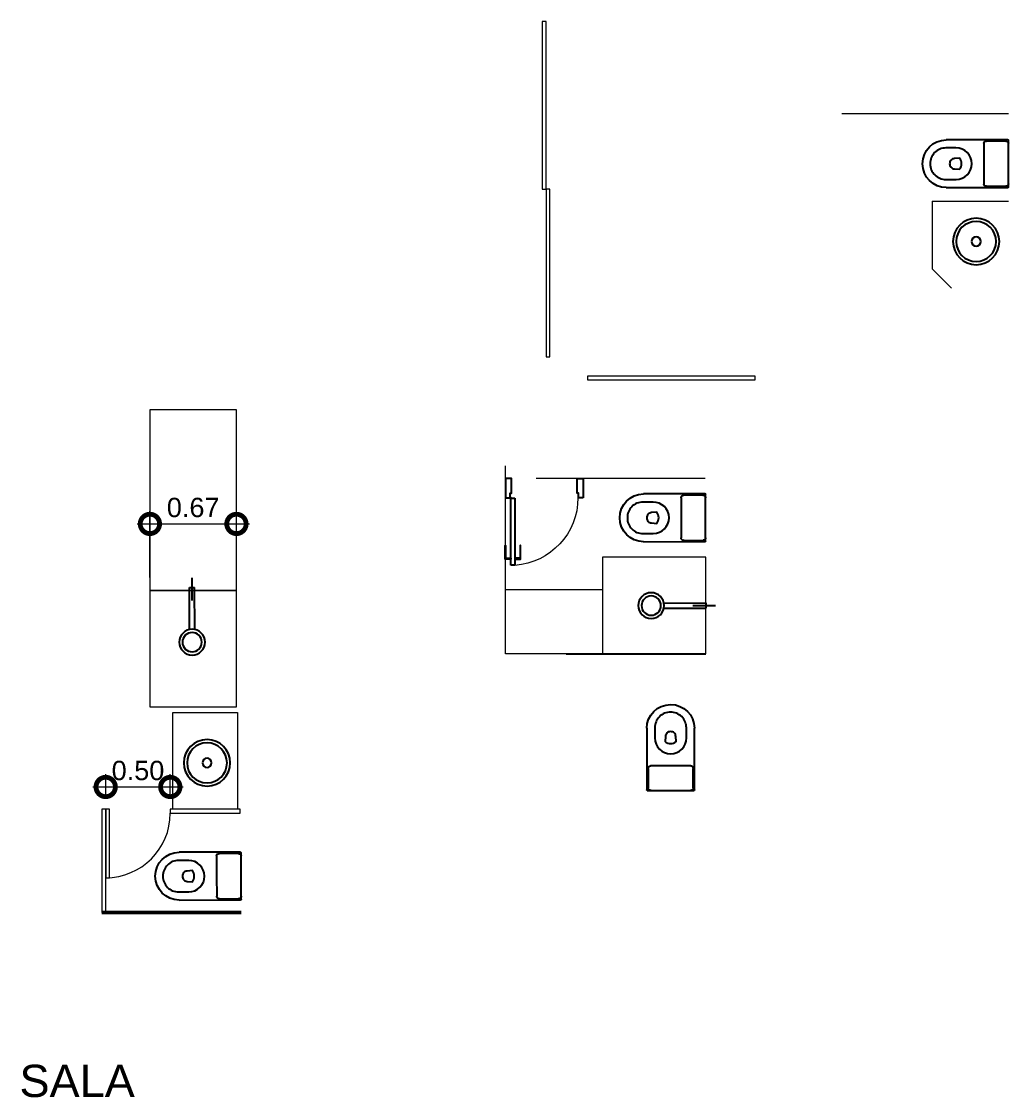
# Model space of a CAD drawing. Header units: millimetres. Extents: x -4763 to 645, y -25 to 217.
# Drawn here: x -13.04 to -5.4, y 27.41 to 35.75 of the extents above; entities that cross this region are included whole.
import ezdxf

# ---------------------------------------------------------------- set-up
doc = ezdxf.new("R2010")
doc.units = ezdxf.units.MM
doc.header["$LTSCALE"] = 0.5
doc.header["$PDMODE"] = 3
doc.linetypes.add('HIDDEN2', pattern=[4.7625, 3.175, -1.5875])
for name, color, linetype, lineweight in [('A-TRACEJADO', 251, 'HIDDEN2', 18), ('Alvenaria-alta', 5, 'Continuous', 50), ('ARQ cota externa', 1, 'Continuous', 15), ('ARQ Esquadrias 1', 1, 'Continuous', 13), ('ARQ Mobiliario', 34, 'Continuous', 13)]:
    doc.layers.add(name, color=color, linetype=linetype, lineweight=lineweight)
for name, color, linetype in [('ARQ escada', 2, 'Continuous'), ('ARQ TEXTO 02', 3, 'Continuous'), ('BANHO', 2, 'Continuous'), ('DETALHE', 2, 'Continuous'), ('PENA1', 1, 'Continuous')]:
    doc.layers.add(name, color=color, linetype=linetype)
doc.styles.add('arial 015', font='arial.ttf', dxfattribs={"height": 0.15})
doc.styles.add('ARIAL 25', font='arial.ttf', dxfattribs={"height": 0.25})
doc.dimstyles.new('cota externa', dxfattribs={"dimtxt": 0.15, "dimasz": 0.3, "dimexe": 0.1, "dimexo": 0.1, "dimgap": 0.05, "dimtad": 1, "dimzin": 1, "dimdsep": 46, "dimtxsty": 'arial 015', "dimblk": 'DOTSMALL', "dimcen": 0, "dimdle": 0.1, "dimclrd": 256, "dimclre": 256, "dimclrt": 256, "dimaunit": 1, "dimadec": 3, "dimazin": 0, "dimtfac": 1, "dimtmove": 1, "dimatfit": 3, "dimfxl": 1, "dimlwd": -1, "dimlwe": -1, "dimarcsym": 0})

# ---------------------------------------------------------------- blocks, each defined once
blk = doc.blocks.new('DVCAP02')
for p, q in [((-185, -496), (-185, -19.4)), ((-181.7, -15), (-172.5, -15)), ((-175, -185), (-175, -35)), ((-172.5, -15), (0, -15)), ((0, -15), (172.9, -15)), ((172.9, -15), (181.7, -15)), ((175, -35), (175, -185)), ((185, -18.8), (185, -496)), ((0, -205), (-155, -205)), ((155, -205), (0, -205))]:
    blk.add_line(p, q)
for points in [[(0, -621, -0.418544), (-122, -500), (-122, -421, -0.411864), (0, -298, -0.411864), (122, -421), (122, -500, -0.418544)], [(0, -470, -0.428571), (-40, -433), (-43, -393, -0.16754), (0, -378, -0.16754), (43, -393), (40, -433, -0.428571)]]:
    blk.add_lwpolyline(points, format="xyb", close=True)
for centre, radius, start, end in [((-180.8, -19.1), 4.22, 102.6383, 184.46392), ((-155.7, -34.3), 19.3, 87.83751, 182.16249), ((155.7, -34.3), 19.3, 357.83751, 92.16249), ((180.8, -19.1), 4.22, 4.46392, 77.3617), ((-155.8, -185.8), 19.2, 177.632, 272.368), ((155.8, -185.8), 19.2, 267.632, 2.368), ((0, -495), 185, 180.31097, 269.99958), ((0, -495), 185, 270.00042, 359.68903)]:
    blk.add_arc(centre, radius, start, end)
blk = doc.blocks.new('CHUV-S')
at = {"layer": 'BANHO'}
for p, q in [((-0.1, -1.621), (-0.1, 0)), ((-0.1, -1.621), (-0.1, 0)), ((-0.1, -1.621), (-0.1, 0)), ((0.1, 0), (-0.1, 0)), ((0.1, -1.621), (0.1, 0))]:
    blk.add_line(p, q, dxfattribs=at)
at = {"layer": 'BANHO', "color": 155}
blk.add_line((0, -0.5), (0, 0.376), dxfattribs=at)
at = {"layer": 'BANHO'}
blk.add_circle((0, -2.111), 0.5, dxfattribs=at)
at = {"layer": 'BANHO', "color": 155}
blk.add_circle((0, -2.111), 0.375, dxfattribs=at)
blk = doc.blocks.new('DCUNP02')
for radius in [180, 155, 35.5]:
    blk.add_circle((0, -265), radius)
blk = doc.blocks.new('P60E')
at = {"layer": 'A-TRACEJADO'}
blk.add_arc((0.035, 0.15), 0.5254, 0, 85.93371, dxfattribs=at)
at = {"layer": 'DETALHE', "color": 2}
for p, q in [((0.0414, 0.673), (0.0414, 0.1527)), ((0.0723, 0.673), (0.0414, 0.673)), ((0.0723, 0.1527), (0.0723, 0.673)), ((0.0414, 0.1527), (0.0723, 0.1527))]:
    blk.add_line(p, q, dxfattribs=at)
at = {"layer": 'DETALHE', "color": 1}
for points in [[(0.0414, 0.6271), (-0.0028, 0.6271), (-0.0028, 0.519), (0.0005, 0.519), (0.0005, 0.6191), (0.0414, 0.6191)], [(0.0723, 0.6271), (0.1165, 0.6271), (0.1165, 0.519), (0.1132, 0.519), (0.1132, 0.6191), (0.0723, 0.6191)]]:
    blk.add_lwpolyline(points, close=True, dxfattribs=at)
at = {"layer": 'DETALHE', "color": 2}
for points in [[(0, 0.15), (0.035, 0.15), (0.035, 0.115), (0.045, 0.115), (0.045, 0), (0, 0)], [(0.6, 0.15), (0.565, 0.15), (0.565, 0.115), (0.555, 0.115), (0.555, 0), (0.6, 0)]]:
    blk.add_lwpolyline(points, close=True, dxfattribs=at)
blk.add_circle((0.0383, 0.15), 0.00326, dxfattribs=at)
blk = doc.blocks.new('_DotSmall')
at = {"color": 0, "linetype": 'ByBlock', "lineweight": 0, "const_width": 0.5}
blk.add_lwpolyline([(-0.0625, 0, 1), (0.0625, 0, 1)], format="xyb", close=True, dxfattribs=at)
blk = doc.blocks.new('*D53')
at = {"layer": 'ARQ cota externa', "transparency": 16777216}
for p, q in [((-12.0454, 31.4393), (-12.0454, 31.9551)), ((-11.3755, 31.4393), (-11.3755, 31.9551)), ((-12.1454, 31.8551), (-11.2755, 31.8551))]:
    blk.add_line(p, q, dxfattribs=at)
at = {"layer": 'DEFPOINTS', "color": 0, "transparency": 16777216}
for p in [(-11.3755, 31.8551), (-12.0454, 31.3393), (-11.3755, 31.3393)]:
    blk.add_point(p, dxfattribs=at)
at = {"layer": 'ARQ cota externa', "transparency": 16777216, "xscale": 0.3, "yscale": 0.3, "zscale": 0.3, "rotation": 180}
blk.add_blockref('_DotSmall', (-12.0454, 31.8551), dxfattribs=at)
at = {"layer": 'ARQ cota externa', "transparency": 16777216, "xscale": 0.3, "yscale": 0.3, "zscale": 0.3}
blk.add_blockref('_DotSmall', (-11.3755, 31.8551), dxfattribs=at)
at = {"layer": 'ARQ cota externa', "transparency": 16777216, "insert": (-11.7105, 31.9816), "char_height": 0.15, "attachment_point": 5, "style": 'arial 015'}
blk.add_mtext('0.67', dxfattribs=at)
blk = doc.blocks.new('*D54')
at = {"layer": 'ARQ cota externa', "transparency": 16777216}
for p, q in [((-12.3878, 29.745), (-12.3878, 29.918)), ((-11.8878, 29.745), (-11.8878, 29.918)), ((-12.4878, 29.818), (-11.7878, 29.818))]:
    blk.add_line(p, q, dxfattribs=at)
at = {"layer": 'DEFPOINTS', "color": 0, "transparency": 16777216}
for p in [(-11.8878, 29.818), (-12.3878, 29.645), (-11.8878, 29.645)]:
    blk.add_point(p, dxfattribs=at)
at = {"layer": 'ARQ cota externa', "transparency": 16777216, "xscale": 0.3, "yscale": 0.3, "zscale": 0.3, "rotation": 180}
blk.add_blockref('_DotSmall', (-12.3878, 29.818), dxfattribs=at)
at = {"layer": 'ARQ cota externa', "transparency": 16777216, "xscale": 0.3, "yscale": 0.3, "zscale": 0.3}
blk.add_blockref('_DotSmall', (-11.8878, 29.818), dxfattribs=at)
at = {"layer": 'ARQ cota externa', "transparency": 16777216, "insert": (-12.1378, 29.9446), "char_height": 0.15, "attachment_point": 5, "style": 'arial 015'}
blk.add_mtext('0.50', dxfattribs=at)

msp = doc.modelspace()

# ---------------------------------------------------------------- linework, layer by layer
at = {"layer": 'Alvenaria-alta'}
msp.add_line((-11.33916, 28.84503), (-12.41776, 28.84503), dxfattribs=at)
at = {"layer": 'ARQ escada'}
msp.add_line((-8.82174, 30.84809), (-7.74174, 30.84809), dxfattribs=at)
at = {"layer": 'ARQ Esquadrias 1'}
msp.add_line((-5.39822, 35.03001), (-6.68822, 35.03001), dxfattribs=at)
msp.add_lwpolyline([(-12.04539, 31.33931), (-11.37552, 31.33931), (-11.37552, 32.73931), (-12.04539, 32.73931)], close=True, dxfattribs=at)
at = {"layer": 'ARQ Mobiliario'}
for p, q in [((-5.98822, 34.35501), (-5.98822, 33.83001)), ((-5.98822, 34.35501), (-5.39822, 34.35501)), ((-5.98822, 33.83001), (-5.83822, 33.68001)), ((-9.29174, 30.84809), (-9.29174, 32.30546)), ((-7.74689, 32.20809), (-9.05506, 32.20809)), ((-8.49174, 30.84809), (-9.29174, 30.84809))]:
    msp.add_line(p, q, dxfattribs=at)
for points in [[(-9.00854, 34.44792), (-8.97854, 34.44792), (-8.97854, 35.74601), (-9.00854, 35.74601)], [(-8.97854, 33.14982), (-8.94854, 33.14982), (-8.94854, 34.44792), (-8.97854, 34.44792)], [(-8.65843, 32.9998), (-8.65843, 32.9698), (-7.36033, 32.9698), (-7.36033, 32.9998)], [(-8.54174, 31.59809), (-8.54174, 30.84809), (-7.74174, 30.84809), (-7.74174, 31.59809)], [(-12.04539, 31.33931), (-12.04539, 30.43931), (-11.37552, 30.43931), (-11.37552, 31.33931)], [(-8.54174, 31.34809), (-8.54174, 30.84809), (-9.29174, 30.84809), (-9.29174, 31.34809)], [(-11.3672, 29.64503), (-11.8672, 29.64503), (-11.8672, 30.39503), (-11.3672, 30.39503)], [(-12.41776, 28.84503), (-12.38776, 28.84503), (-12.38776, 29.64503), (-12.41776, 29.64503)], [(-12.38776, 29.11503), (-12.35776, 29.11503), (-12.35776, 29.64503), (-12.38776, 29.64503)], [(-11.88776, 29.64503), (-11.88776, 29.61503), (-11.34663, 29.61503), (-11.34663, 29.64503)]]:
    msp.add_lwpolyline(points, close=True, dxfattribs=at)
msp.add_arc((-12.38776, 29.61503), 0.5, 270, 0, dxfattribs=at)

# ---------------------------------------------------------------- block references
at = {"layer": 'ARQ Esquadrias 1', "xscale": -1, "rotation": 180}
msp.add_blockref('P60E', (-9.29174, 32.20809), dxfattribs=at)
at = {"layer": 'PENA1'}
for name, p, xscale, yscale, zscale, rotation in [('DVCAP02', (-5.38322, 34.64543), -0.001, 0.001, 0.001, 270.0932557724339), ('DCUNP02', (-5.38322, 34.04251), -0.001, 0.001, 0.001, 270), ('DVCAP02', (-7.7278, 31.90312), -0.001, 0.001, 0.001, 270.0932557724339), ('CHUV-S', (-11.71919, 31.3615), -0.2, 0.2, 0.2, 0.09325577243384231), ('CHUV-S', (-7.74174, 31.22309), -0.2, 0.2, 0.2, 270.0932557724339), ('DVCAP02', (-8.01315, 29.77646), -0.001, 0.001, 0.001, 180.0932557724339), ('DCUNP02', (-11.33827, 30.00452), -0.001, 0.001, 0.001, 270), ('DVCAP02', (-11.32382, 29.1277), -0.001, 0.001, 0.001, 270.0932557724339)]:
    msp.add_blockref(name, p, dxfattribs=dict(at, xscale=xscale, yscale=yscale, zscale=zscale, rotation=rotation))

# ---------------------------------------------------------------- texts
at = {"layer": 'ARQ TEXTO 02', "style": 'ARIAL 25'}
msp.add_text('SALA', height=0.25, dxfattribs=at).set_placement((-13.05538, 27.41672))

# ---------------------------------------------------------------- dimensions: what is measured, and where the dimension line sits
at = {"layer": 'ARQ cota externa'}
for base, p1, p2, picture, middle in [((-11.37552, 31.85505), (-12.04539, 31.33931), (-11.37552, 31.33931), '*D53', (-11.71046, 31.98164)), ((-11.88776, 29.81803), (-12.38776, 29.64503), (-11.88776, 29.64503), '*D54', (-12.13776, 29.94462))]:
    dim = msp.add_linear_dim(base=base, p1=p1, p2=p2, dimstyle='cota externa', dxfattribs=at)
    dim.commit()
    dim.dimension.update_dxf_attribs({"geometry": picture, "text_midpoint": middle})

doc.saveas('drawing.dxf')
